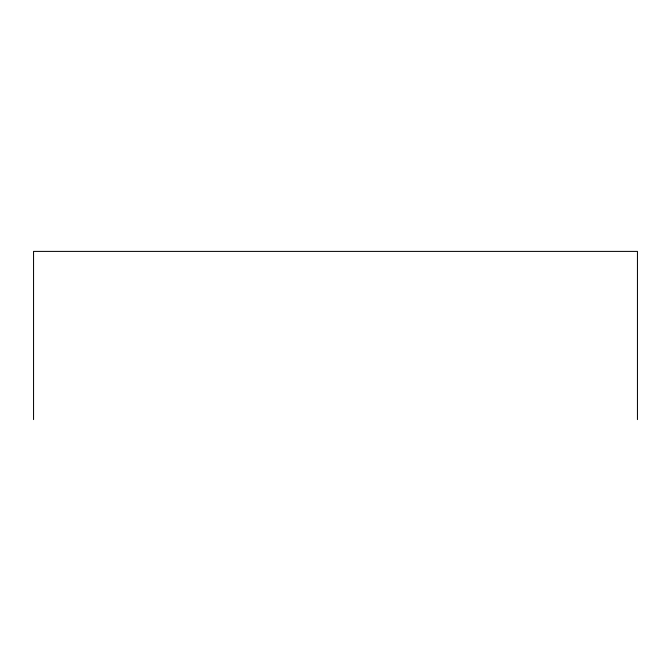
<?xml version="1.0" encoding="UTF-8"?>
<svg xmlns="http://www.w3.org/2000/svg" width="671" height="671" viewBox="0 0 671 671"><rect width="100%" height="100%" fill="white"/><g stroke="black" fill="none" stroke-linecap="round" stroke-linejoin="round"><path stroke-width="1.01" d="M637.45 419.601L637.45 251.399L33.55 251.399L33.55 419.601"/></g></svg>
